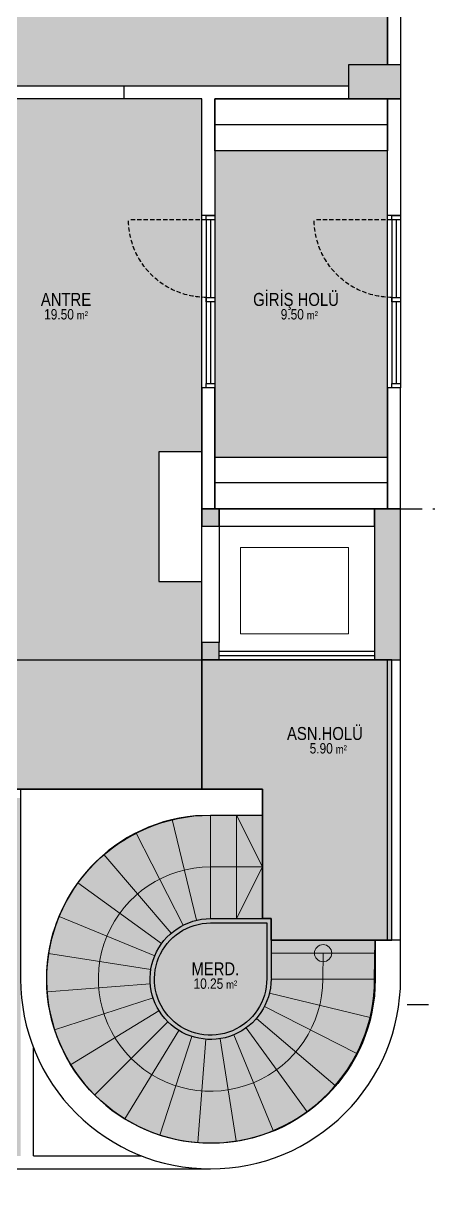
# Model space of a CAD drawing. Header units: metres. Extents: x 325971 to 582574, y 4156069 to 4412673.
# Drawn here: x 475348 to 475817, y 4269261 to 4270625 of the extents above; entities that cross this region are included whole.
import ezdxf
from ezdxf.enums import TextEntityAlignment as Align

# ---------------------------------------------------------------- set-up
doc = ezdxf.new("R2010")
doc.units = ezdxf.units.M
doc.linetypes.add('( Hidden )', pattern=[0.375, 0.25, -0.125])
doc.layers.get('0').update_dxf_attribs({"color": 5, "lineweight": 0})
doc.layers.add('0_IFC_Area', color=100, linetype='Continuous', plot=False)
for name, color, linetype in [('0_IFC_Hatch', 250, 'Continuous'), ('0_IFC_Hatch_Structure', 251, 'Continuous'), ('0_IFC_Room_Text(No)_100', 12, 'Continuous'), ('0_IFC_Room_Text(No)_50', 12, 'Continuous'), ('0_IFC_Text_Explanation_100', 231, 'Continuous'), ('1_IFC_Concrete_Section', 50, 'Continuous'), ('2_IFC_Handrail', 181, 'Continuous'), ('2_IFC_Wall', 130, 'Continuous'), ('3_IFC_Window', 136, 'Continuous'), ('6_IFC_Furniture', 35, 'Continuous')]:
    doc.layers.add(name, color=color, linetype=linetype)
doc.layers.add('1_IFC_Stair', color=210, linetype='Continuous', lineweight=13)
doc.styles.add('IFC_TEXT', font='ARIALN.TTF')

# ---------------------------------------------------------------- blocks, each defined once
blk = doc.blocks.new('A$C72af3929')
at = {"layer": '0_IFC_Hatch', "true_color": 0x939598}
h = blk.add_hatch(color=252, dxfattribs=at)
h.dxf.hatch_style = 1
h.paths.add_polyline_path([(184.7, -1765), (229.7, -1765), (229.7, -1790), (699.2, -1790), (699.2, -1375), (334.2, -1375), (334.2, -1395), (184.7, -1395)])
h.paths.add_polyline_path([(-45, -525), (-20, -525), (-20, -550), (304.2, -550), (304.2, -525), (364.2, -525), (364.2, -550), (1239.2, -550), (1239.2, -525), (1284.2, -525), (1284.2, 0), (1239.2, 0), (1239.2, 25), (349.2, 25), (349.2, 0), (289.2, 0), (289.2, 25), (0, 25), (0, 0), (-45, 0)])
h.paths.add_polyline_path([(769.2, -1215), (1069.2, -1215), (1069.2, -565), (769.2, -565)])
h.paths.add_polyline_path([(1139.2, -1515), (1149.2, -1515), (1149.2, -1540), (1289.2, -1540), (1289.2, -1215), (1069.2, -1215), (1069.2, -1365), (1139.2, -1365)])
h.paths.add_polyline_path([(314.2, -1365), (1069.2, -1365), (1069.2, -1215), (314.2, -1215.3)])
at = {"layer": '0_IFC_Hatch', "true_color": 0xc7c8ca}
h = blk.add_hatch(color=9, dxfattribs=at)
h.dxf.hatch_style = 1
edge = h.paths.add_edge_path()
edge.add_line((1149.2, -1515), (1139.2, -1515))
edge.add_line((1139.2, -1515), (1139.2, -1395))
edge.add_line((1139.2, -1395), (1061.8, -1395.8))
edge.add_arc((1079.2, -1585), 190, 95.2664, 360.0069)
edge.add_line((1269.2, -1585), (1269.8, -1540))
edge.add_line((1269.8, -1540), (1149.2, -1540))
edge.add_line((1149.2, -1540), (1149.2, -1515))
h.paths.add_polyline_path([(709.2, -1790), (859.2, -1790), (859.2, -1375), (709.2, -1375.3)])
h.paths.add_polyline_path([(1084.2, -1040), (1284.2, -1040), (1284.2, -565), (1084.2, -565)])
h.paths.add_polyline_path([(-45, -930), (759.2, -930), (759.2, -1200), (759.2, -1205), (349.2, -1205), (349.2, -1175), (289.2, -1175), (289.2, -1200), (-20, -1200), (-20, -1155), (-45, -1155)])
h.paths.add_polyline_path([(-45, -915), (759.2, -915), (759.2, -565), (-20, -565), (-20, -590), (-45, -590)])
at = {"layer": '0_IFC_Area'}
for points in [[(-45, -525), (-20, -525), (-20, -550), (304.2, -550), (304.2, -525), (364.2, -525), (364.2, -550), (1239.2, -550), (1239.2, -525), (1284.2, -525), (1284.2, 0), (1239.2, 0), (1239.2, 25), (349.2, 25), (349.2, 0), (289.2, 0), (289.2, 25), (0, 25), (0, 0), (-45, 0)], [(769.2, -1215), (1069.2, -1215), (1069.2, -565), (1069.2, -565), (769.2, -565)], [(1084.2, -1040), (1284.2, -1040), (1284.2, -565), (1284.2, -565), (1084.2, -565)], [(314.2, -1365), (1069.2, -1365), (1069.2, -1215), (314.2, -1215.3)], [(1139.2, -1515), (1149.2, -1515), (1149.2, -1540), (1289.2, -1540), (1289.2, -1215), (1069.2, -1215), (1069.2, -1365), (1139.2, -1365)]]:
    blk.add_lwpolyline(points, close=True, dxfattribs=at)
blk.add_lwpolyline([(1149.2, -1515), (1139.2, -1515), (1139.2, -1395), (1061.8, -1395.8, 2.265711), (1269.2, -1585), (1269.8, -1540), (1149.2, -1540)], format="xyb", close=True, dxfattribs=at)
blk = doc.blocks.new('*U203')
blk.add_wipeout([(0, 0), (200, 0), (200, -60), (0, -60)]).dxf.layer = '6_IFC_Furniture'
at = {"layer": '6_IFC_Furniture', "transparency": 33554687}
blk.add_lwpolyline([(200, 0), (200, -60), (0, -60), (0, 0)], close=True, dxfattribs=at)
blk.add_lwpolyline([(0, -30), (200, -30)], dxfattribs=at)
blk = doc.blocks.new('*U246')
blk.add_lwpolyline([(-60, 0), (60, 0)])
blk = doc.blocks.new('*U247')
at = {"layer": '1_IFC_Stair', "color": 0, "linetype": 'ByBlock', "lineweight": -2, "transparency": 16777216}
for p, rotation in [((460733.6, 4281774.6), 94.49999999999972), ((460703.6, 4281768.7), 107.9999999999997), ((460764.1, 4281773.4), 80.99999999999979), ((460793.5, 4281765.1), 67.49999999999982), ((460675.8, 4281755.9), 121.4999999999997), ((460820.2, 4281750.2), 53.99999999999987), ((460651.8, 4281737), 134.9999999999997), ((460842.6, 4281729.5), 40.4999999999999), ((460632.9, 4281713), 148.4999999999996), ((460859.6, 4281704.1), 26.99999999999997), ((460620.1, 4281685.2), 161.9999999999996), ((460870.2, 4281675.4), 13.49999999999996), ((460614.2, 4281655.2), 175.4999999999996), ((460615.4, 4281624.7), 188.9999999999995), ((460623.7, 4281595.3), 202.4999999999995), ((460638.6, 4281568.6), 215.9999999999995), ((460659.3, 4281546.2), 229.4999999999995), ((460684.7, 4281529.2), 242.9999999999994), ((460713.4, 4281518.6), 256.4999999999994), ((460743.8, 4281515), 269.9999999999994)]:
    blk.add_blockref('*U246', p, dxfattribs=dict(at, rotation=rotation))
blk.add_blockref('*U246', (460873.8, 4281645), dxfattribs=at)
blk = doc.blocks.new('*U196')
blk.add_wipeout([(0, 0), (-200, 0), (-200, -10), (0, -10)]).dxf.layer = '3_IFC_Window'
at = {"layer": '3_IFC_Window'}
for points in [[(-195, -10), (-195, 0), (-200, 0), (-200, -10)], [(-95, -10), (-95, 0), (-100, 0), (-100, -10)], [(0, -10), (0, 0), (-5, 0), (-5, -10)]]:
    blk.add_lwpolyline(points, close=True, dxfattribs=at)
for points in [[(-5, 0), (-195, 0)], [(-100, -5), (-195, -5)], [(-5, -10), (-195, -10)], [(-5, -5), (-95, -5)]]:
    blk.add_lwpolyline(points, dxfattribs=at)
at = {"layer": '3_IFC_Window', "linetype": '( Hidden )', "ltscale": 20}
blk.add_lwpolyline([(-5, -10), (-5, -100)], dxfattribs=at)
blk.add_arc((-5, -10), 90, 180, 270, dxfattribs=at)
blk = doc.blocks.new('*U204')
blk.add_wipeout([(0, 0), (150, 0), (150, -50), (0, -50)]).dxf.layer = '6_IFC_Furniture'
at = {"layer": '6_IFC_Furniture', "transparency": 33554687}
blk.add_lwpolyline([(0, -50), (0, 0), (150, 0), (150, -50)], close=True, dxfattribs=at)
blk = doc.blocks.new('0_IFC_ROOM_TEXT_50')
at = {"layer": '0_IFC_Room_Text(No)_100', "insert": (13.2, -38.5), "char_height": 9.62, "attachment_point": 1, "style": 'IFC_TEXT'}
blk.add_mtext_dynamic_manual_height_columns('m²', width=16.695, gutter_width=6.88, heights=[0], dxfattribs=at)
at = {"layer": '0_IFC_Room_Text(No)_100', "style": 'IFC_TEXT'}
blk.add_attdef('ROOM_NAME', text='', height=13.5, dxfattribs=at).set_placement((0.7, -24.8), align=Align.MIDDLE_CENTER)
blk.add_attdef('AREA', text='', height=9.62, dxfattribs=at).set_placement((9.8, -48.1), align=Align.RIGHT)
at = {"layer": '0_IFC_Text_Explanation_100', "style": 'IFC_TEXT', "flags": 1}
for tag, p in [('DÖŞEME:', (-41.1, -62.8)), ('DUVAR:', (-41.1, -73.9)), ('TAVAN:', (-41.1, -85.2))]:
    blk.add_attdef(tag, p, '', height=7.7, dxfattribs=at)
blk = doc.blocks.new('A$C329c9356')
at = {"layer": '0_IFC_Area'}
for points in [[(-1344.2, -565), (-1319.2, -565), (-1319.2, -590), (-995, -590), (-995, -565), (-935, -565), (-935, -590), (-60, -590), (-60, -565), (-15, -565), (-15, -40), (-60, -40), (-60, -15), (-950, -15), (-950, -40), (-1010, -40), (-1010, -15), (-1299.2, -15), (-1299.2, -40), (-1344.2, -40)], [(-530, -1255), (-230, -1255), (-230, -605), (-230, -605), (-530, -605)], [(-215, -1080), (-15, -1080), (-15, -605), (-15, -605), (-215, -605)], [(-985, -1405), (-230, -1405), (-230, -1255), (-985, -1255.3)], [(-160, -1555), (-150, -1555), (-150, -1580), (-10, -1580), (-10, -1255), (-230, -1255), (-230, -1405), (-160, -1405)]]:
    blk.add_lwpolyline(points, close=True, dxfattribs=at)
blk.add_lwpolyline([(-150, -1555), (-160, -1555), (-160, -1435), (-237.4, -1435.8, 2.265711), (-30, -1625), (-29.4, -1580), (-150, -1580)], format="xyb", close=True, dxfattribs=at)
ref = blk.add_blockref('0_IFC_ROOM_TEXT_50', (-388.1, -812.5))
ref.add_attrib('ROOM_NAME', 'ANTRE', dxfattribs={"layer": '0_IFC_Room_Text(No)_50', "height": 15, "style": 'IFC_TEXT'}).set_placement((-387.4, -837.4), align=Align.MIDDLE_CENTER)
ref.add_attrib('AREA', '19.50', dxfattribs={"layer": '0_IFC_Room_Text(No)_100', "height": 12, "style": 'IFC_TEXT'}).set_placement((-378.3, -860.6), align=Align.RIGHT)
ref = blk.add_blockref('0_IFC_ROOM_TEXT_50', (-121.8, -812.5))
ref.add_attrib('ROOM_NAME', 'GİRİŞ HOLÜ', dxfattribs={"layer": '0_IFC_Room_Text(No)_50', "height": 15, "style": 'IFC_TEXT'}).set_placement((-121.1, -837.4), align=Align.MIDDLE_CENTER)
ref.add_attrib('AREA', '9.50', dxfattribs={"layer": '0_IFC_Room_Text(No)_100', "height": 12, "style": 'IFC_TEXT'}).set_placement((-112, -860.6), align=Align.RIGHT)
ref = blk.add_blockref('0_IFC_ROOM_TEXT_50', (-88.3, -1315.5))
ref.add_attrib('ROOM_NAME', 'ASN.HOLÜ', dxfattribs={"layer": '0_IFC_Room_Text(No)_50', "height": 15, "style": 'IFC_TEXT'}).set_placement((-87.6, -1340.4), align=Align.MIDDLE_CENTER)
ref.add_attrib('AREA', '5.90', dxfattribs={"layer": '0_IFC_Room_Text(No)_100', "height": 12, "style": 'IFC_TEXT'}).set_placement((-78.5, -1363.6), align=Align.RIGHT)
ref = blk.add_blockref('0_IFC_ROOM_TEXT_50', (-215.2, -1588.2))
ref.add_attrib('ROOM_NAME', 'MERD.', dxfattribs={"layer": '0_IFC_Room_Text(No)_50', "height": 15, "style": 'IFC_TEXT'}).set_placement((-214.5, -1613.1), align=Align.MIDDLE_CENTER)
ref.add_attrib('AREA', '10.25', dxfattribs={"layer": '0_IFC_Room_Text(No)_100', "height": 12, "style": 'IFC_TEXT'}).set_placement((-205.3, -1636.3), align=Align.RIGHT)
blk = doc.blocks.new('A$Cf909af23')
at = {"layer": '0_IFC_Hatch_Structure'}
h = blk.add_hatch(color=256, dxfattribs=at)
h.dxf.hatch_style = 1
h.paths.add_polyline_path([(-1500, -20), (-1480, -20), (-1480, 0), (-1500, 0)])
h = blk.add_hatch(color=256, dxfattribs=at)
h.dxf.hatch_style = 1
h.paths.add_polyline_path([(-1300, -175), (-1270, -175), (-1270, 0), (-1300, 0)])
h = blk.add_hatch(color=256, dxfattribs=at)
h.dxf.hatch_style = 1
h.paths.add_polyline_path([(-1500, -175), (-1480, -175), (-1480, -155), (-1500, -155)])
at = {"layer": '0_IFC_Hatch_Structure', "linetype": '( Hidden )', "ltscale": 100}
blk.add_lwpolyline([(-1270, 0), (0, 0), (0, -575), (-1270, -575)], dxfattribs=at)
at = {"layer": '1_IFC_Concrete_Section'}
for points in [[(-1500, -20), (-1480, -20), (-1480, 0), (-1500, 0)], [(-1300, -175), (-1270, -175), (-1270, 0), (-1300, 0)], [(-1500, -175), (-1480, -175), (-1480, -155), (-1500, -155)]]:
    blk.add_lwpolyline(points, close=True, dxfattribs=at)
blk.add_lwpolyline([(-1710, -545, 0.414214), (-1490, -765, 0.414214), (-1270, -545), (-1270, -500), (-1299.4, -500), (-1299.4, -545, -2.411971), (-1490, -355), (-1430, -355), (-1430, -325), (-1710, -325), (-1710, -535)], format="xyb", close=True, dxfattribs=at)
at = {"layer": '1_IFC_Stair'}
blk.add_lwpolyline([(-1330.4, -45), (-1330.4, -145), (-1455.4, -145), (-1455.4, -45)], close=True, dxfattribs=at)
for points in [[(-1490, -475), (-1490, -355)], [(-1460, -475), (-1460, -355)], [(-1460, -475), (-1430, -415), (-1460, -355)], [(-1430, -475), (-1430, -355)], [(-1420, -515), (-1299.4, -515)]]:
    blk.add_lwpolyline(points, dxfattribs=at)
blk.add_lwpolyline([(-1430, -415), (-1490, -415, 2.414214), (-1360, -545), (-1359.7, -515)], format="xyb", dxfattribs=at)
blk.add_circle((-1359.7, -515), 10, dxfattribs=at)
at = {"layer": '2_IFC_Handrail'}
for points in [[(-1420, -545, -2.414214), (-1490, -475), (-1420, -475)], [(-1425, -544.4, -2.43076), (-1490, -480), (-1425, -480), (-1425, -505)]]:
    blk.add_lwpolyline(points, format="xyb", dxfattribs=at)
for points in [[(-1420, -475), (-1420, -544.4)], [(-1425, -505), (-1425, -544.4)]]:
    blk.add_lwpolyline(points, dxfattribs=at)
at = {"layer": '2_IFC_Wall'}
for points in [[(-1285, 1040), (-1285, 515)], [(-1270, 1040), (-1270, 515)], [(-1285, -500), (-1285, -175)], [(-1270, -500), (-1270, -175)], [(-1710, -325), (-2399.5, -325), (-2399.5, -765), (-1490, -765)], [(-1695, -750), (-1695, -624.8)], [(-1695, -750), (-1569.8, -750)]]:
    blk.add_lwpolyline(points, dxfattribs=at)
for points in [[(-1480, -20), (-1300, -20), (-1300, 0), (-1480, 0)], [(-1480, -155), (-1500, -155), (-1500, -20), (-1480, -20)]]:
    blk.add_lwpolyline(points, close=True, dxfattribs=at)
at = {"layer": '3_IFC_Window'}
for points in [[(-1480, -165), (-1300, -165)], [(-1480, -170), (-1300, -170)], [(-1480, -175), (-1300, -175)]]:
    blk.add_lwpolyline(points, dxfattribs=at)
blk.add_blockref('A$C72af3929', (-2569.2, 1040))
at = {"layer": '1_IFC_Stair', "rotation": 90}
blk.add_blockref('*U247', (4280155, -461288.8), dxfattribs=at)
at = {"rotation": 180}
blk.add_blockref('*U203', (-1285, 415), dxfattribs=at)
at = {"xscale": -1, "rotation": 270}
for p in [(-1485, 340), (-1270, 340)]:
    blk.add_blockref('*U196', p, dxfattribs=at)
at = {"layer": '0_IFC_Hatch_Structure'}
h = blk.add_hatch(color=256, dxfattribs=at)
h.dxf.hatch_style = 1
h.paths.add_polyline_path([(-1270, 515), (-1270, 475), (-1330, 475), (-1330, 515)])
at = {"layer": '1_IFC_Concrete_Section'}
blk.add_lwpolyline([(-1270, 515), (-1270, 475), (-1330, 475), (-1330, 515)], close=True, dxfattribs=at)
at = {"layer": '2_IFC_Wall'}
blk.add_lwpolyline([(-1330, 475), (-1485, 475), (-1485, 340), (-1500, 340), (-1500, 475), (-1590, 475), (-1590, 490), (-1330, 490)], dxfattribs=at)
for points in [[(-1270, 340), (-1285, 340), (-1285, 475), (-1270, 475)], [(-1500, 0), (-1485, 0), (-1485, 140), (-1500, 140)], [(-1285, 0), (-1270, 0), (-1270, 140), (-1285, 140)]]:
    blk.add_lwpolyline(points, close=True, dxfattribs=at)
at = {"xscale": -1, "rotation": 90}
blk.add_blockref('*U204', (-1550, 65.8), dxfattribs=at)
at = {"rotation": 180}
blk.add_blockref('*U203', (-1285, 0), dxfattribs=at)
at = {"layer": '1_IFC_Concrete_Section'}
blk.add_blockref('A$C329c9356', (-1270, 1080), dxfattribs=at)
blk = doc.blocks.new('arazi')
at = {"layer": '1_IFC_Concrete_Section'}
blk.add_blockref('A$Cf909af23', (3132.3, 2043.6), dxfattribs=at)

msp = doc.modelspace()

# ---------------------------------------------------------------- linework, layer by layer
msp.add_circle((454272.5, 4284370.8, -128301.8), 128301.9)

# ---------------------------------------------------------------- next in the draw order: block references
at = {"layer": '1_IFC_Concrete_Section'}
msp.add_blockref('arazi', (473922.1, 4268019.4), dxfattribs=at)

doc.saveas('drawing.dxf')
